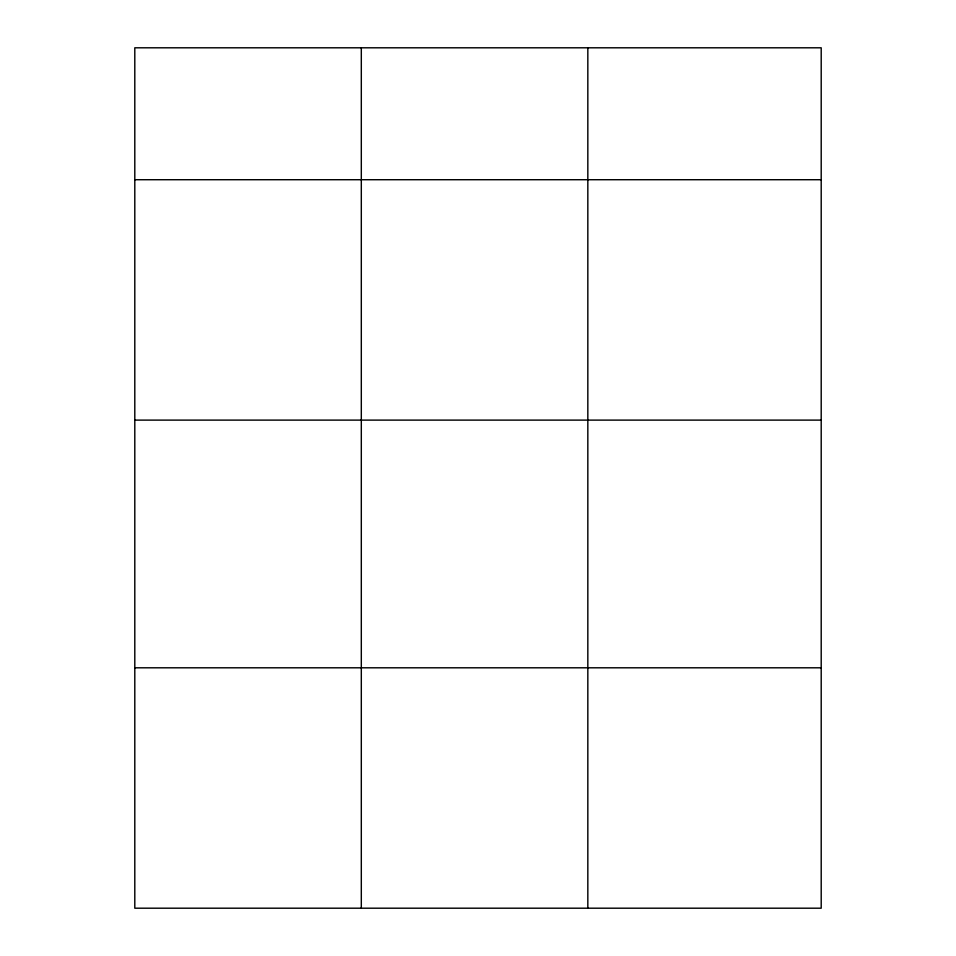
<?xml version="1.0" encoding="UTF-8"?>
<svg xmlns="http://www.w3.org/2000/svg" width="956" height="956" viewBox="0 0 956 956"><rect width="100%" height="100%" fill="white"/><g stroke="black" fill="none" stroke-linecap="round" stroke-linejoin="round"><path stroke-width="1.43" d="M821.204 420.114L821.204 47.8L134.796 47.8L134.796 908.2L821.204 908.2L821.204 420.114L134.796 420.114M134.796 179.716L821.204 179.716M134.796 667.802L821.204 667.802M587.832 47.8L587.832 908.2M361.308 47.8L361.308 908.2"/></g></svg>
